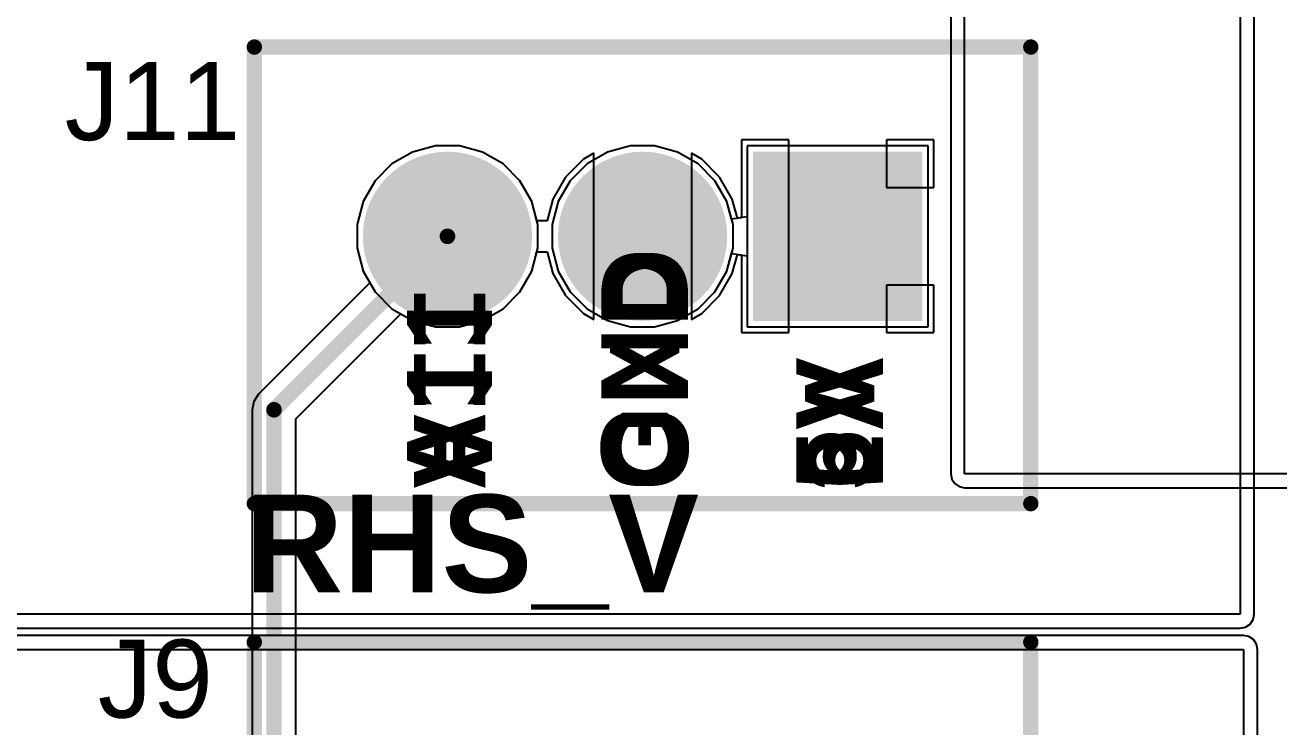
# Model space of a CAD drawing. Header units: inches. Extents: x 0 to 5376, y 0 to 5416.
# Drawn here: x 25.79 to 42.12, y 61.58 to 70.71 of the extents above; entities that cross this region are included whole.
import ezdxf

# ---------------------------------------------------------------- set-up
doc = ezdxf.new("R2010")
doc.units = ezdxf.units.IN
for name, color, linetype in [('Bottom Layer', 5, 'Continuous'), ('Bottom Overlay', 54, 'Continuous'), ('Bottom Solder', 6, 'Continuous'), ('Layer 1', 16, 'Continuous'), ('Layer 2', 76, 'Continuous'), ('Multi-Layer', 9, 'Continuous'), ('Pad Holes', 156, 'Continuous'), ('Top Layer', 1, 'Continuous'), ('Top Overlay', 2, 'Continuous'), ('Top Solder', 216, 'Continuous')]:
    doc.layers.add(name, color=color, linetype=linetype)
doc.styles.add('Arial', font='', dxfattribs={"height": 0.2})
doc.styles.add('Arial_Bold', font='', dxfattribs={"height": 0.2})
doc.styles.get('Arial').set_extended_font_data('Arial')
doc.styles.get('Arial_Bold').set_extended_font_data('Arial', bold=True)

msp = doc.modelspace()

# ---------------------------------------------------------------- hatches: boundary and pattern name
at = {"layer": 'Bottom Layer'}
h = msp.add_hatch(color=5, dxfattribs=at)
edge = h.paths.add_edge_path()
edge.add_arc((31.29049622, 67.96286636), 1.00000054, 0, 360)
h = msp.add_hatch(color=5, dxfattribs=at)
edge = h.paths.add_edge_path()
edge.add_arc((33.83049622, 67.96286636), 1.00000054, 0, 360)
msp.add_hatch(color=5, dxfattribs=at).paths.add_polyline_path([(37.37049676, 66.96286581999999), (35.37049568, 66.96286581999999), (35.37049568, 68.9628669), (37.37049676, 68.9628669)])
at = {"layer": 'Bottom Solder'}
h = msp.add_hatch(color=6, dxfattribs=at)
edge = h.paths.add_edge_path()
edge.add_arc((31.29049622, 67.96286636), 1.10160054, 0, 360)
h = msp.add_hatch(color=6, dxfattribs=at)
edge = h.paths.add_edge_path()
edge.add_arc((33.83049622, 67.96286636), 1.10160054, 0, 360)
msp.add_hatch(color=6, dxfattribs=at).paths.add_polyline_path([(37.47209676, 66.86126582), (35.26889568, 66.86126582), (35.26889568, 69.0644669), (37.47209676, 69.0644669)])
at = {"layer": 'Layer 1'}
h = msp.add_hatch(color=16, dxfattribs=at)
edge = h.paths.add_edge_path()
edge.add_arc((31.29049622, 67.96286636), 1.00000054, 0, 360)
h = msp.add_hatch(color=16, dxfattribs=at)
edge = h.paths.add_edge_path()
edge.add_arc((33.83049622, 67.96286636), 1.00000054, 0, 360)
msp.add_hatch(color=16, dxfattribs=at).paths.add_polyline_path([(37.37049676, 66.96286581999999), (35.37049568, 66.96286581999999), (35.37049568, 68.9628669), (37.37049676, 68.9628669)])
at = {"layer": 'Layer 2'}
h = msp.add_hatch(color=76, dxfattribs=at)
edge = h.paths.add_edge_path()
edge.add_arc((31.29049622, 67.96286636), 1.00000054, 0, 360)
h = msp.add_hatch(color=76, dxfattribs=at)
edge = h.paths.add_edge_path()
edge.add_arc((33.83049622, 67.96286636), 1.00000054, 0, 360)
msp.add_hatch(color=76, dxfattribs=at).paths.add_polyline_path([(37.37049676, 66.96286581999999), (35.37049568, 66.96286581999999), (35.37049568, 68.9628669), (37.37049676, 68.9628669)])
at = {"layer": 'Multi-Layer'}
h = msp.add_hatch(color=9, dxfattribs=at)
edge = h.paths.add_edge_path()
edge.add_arc((31.29049622, 67.96286636), 1.00000054, 0, 360)
h = msp.add_hatch(color=9, dxfattribs=at)
edge = h.paths.add_edge_path()
edge.add_arc((33.83049622, 67.96286636), 1.00000054, 0, 360)
msp.add_hatch(color=9, dxfattribs=at).paths.add_polyline_path([(37.37049676, 66.96286581999999), (35.37049568, 66.96286581999999), (35.37049568, 68.9628669), (37.37049676, 68.9628669)])
at = {"layer": 'Pad Holes'}
h = msp.add_hatch(color=7, dxfattribs=at)
edge = h.paths.add_edge_path()
edge.add_arc((31.29049622, 67.96286636), 0.499999, 0, 360)
h = msp.add_hatch(color=7, dxfattribs=at)
edge = h.paths.add_edge_path()
edge.add_arc((33.83049622, 67.96286636), 0.499999, 0, 360)
h = msp.add_hatch(color=7, dxfattribs=at)
edge = h.paths.add_edge_path()
edge.add_arc((36.37049622, 67.96286636), 0.499999, 0, 360)
at = {"layer": 'Top Layer'}
h = msp.add_hatch(color=1, dxfattribs=at)
edge = h.paths.add_edge_path()
edge.add_arc((31.29049622, 67.96286636), 1.00000054, 0, 360)
h = msp.add_hatch(color=1, dxfattribs=at)
edge = h.paths.add_edge_path()
edge.add_arc((33.83049622, 67.96286636), 1.00000054, 0, 360)
msp.add_hatch(color=1, dxfattribs=at).paths.add_polyline_path([(37.37049676, 66.96286581999999), (35.37049568, 66.96286581999999), (35.37049568, 68.9628669), (37.37049676, 68.9628669)])
at = {"layer": 'Top Solder'}
h = msp.add_hatch(color=216, dxfattribs=at)
edge = h.paths.add_edge_path()
edge.add_arc((31.29049622, 67.96286636), 1.10160054, 0, 360)
h = msp.add_hatch(color=216, dxfattribs=at)
edge = h.paths.add_edge_path()
edge.add_arc((33.83049622, 67.96286636), 1.10160054, 0, 360)
msp.add_hatch(color=216, dxfattribs=at).paths.add_polyline_path([(37.47209676, 66.86126582), (35.26889568, 66.86126582), (35.26889568, 69.0644669), (37.47209676, 69.0644669)])

# ---------------------------------------------------------------- linework, layer by layer
at = {"layer": 'Bottom Layer'}
for p, q in [((38.0238, 64.87159999999999), (38.0238, 77.0128)), ((37.84251766, 76.83151766), (37.84251766, 64.87159999999999)), ((30.83588194, 69.06040035999999), (30.56730996, 68.90534097999999)), ((31.13543684, 69.1406669), (30.83588194, 69.06040035999999)), ((31.4455556, 69.1406669), (31.13543684, 69.1406669)), ((31.7451105, 69.06040035999999), (31.4455556, 69.1406669)), ((32.01368248, 68.90534097999999), (31.7451105, 69.06040035999999)), ((37.54829675999999, 69.1406669), (35.19269568, 69.1406669)), ((35.19269568, 69.1406669), (35.19269568, 68.21484706)), ((37.54829675999999, 66.78506582), (37.54829675999999, 69.1406669)), ((30.56730996, 68.90534097999999), (30.3480216, 68.68605262)), ((32.23297084, 68.68605262), (32.01368248, 68.90534097999999)), ((33.06052316, 68.96631622), (32.82704636, 68.73283942)), ((33.1955013, 69.04424596), (33.06052316, 68.96631622)), ((33.1955013, 67.96286636), (33.1955013, 69.04424596)), ((34.60046928, 68.96631622), (34.4655013, 69.04424088)), ((34.4655013, 69.04424088), (34.4655013, 67.96286636)), ((34.83394608, 68.73283942), (34.60046928, 68.96631622)), ((32.82704636, 68.73283942), (32.66195398, 68.44689129999999)), ((34.99903845999999, 68.44689129999999), (34.83394608, 68.73283942)), ((30.3480216, 68.68605262), (30.19296221999999, 68.41748064)), ((32.38803022, 68.41748064), (32.23297084, 68.68605262)), ((30.19296221999999, 68.41748064), (30.11269568, 68.11792574)), ((32.45531227999999, 68.1663864), (32.38803022, 68.41748064)), ((32.66195398, 68.44689129999999), (32.58679284, 68.1663864)), ((35.06569568, 68.19812624), (34.99903845999999, 68.44689129999999)), ((30.11269568, 68.11792574), (30.11269568, 67.80780698)), ((32.58679284, 68.1663864), (32.45531227999999, 68.1663864)), ((35.19269568, 68.21484706), (35.06569568, 68.19812624)), ((33.1955013, 66.88148676), (33.1955013, 67.96286636)), ((34.4655013, 67.96286636), (34.4655013, 66.88149184)), ((30.11269568, 67.80780698), (30.19296221999999, 67.50825207999999)), ((32.38803022, 67.50825207999999), (32.45531227999999, 67.75934631999999)), ((32.45531227999999, 67.75934631999999), (32.58679284, 67.75934631999999)), ((32.58679284, 67.75934631999999), (32.66195398, 67.47884142)), ((34.99903845999999, 67.47884142), (35.06569568, 67.72760647999999)), ((35.06569568, 67.72760647999999), (35.19269568, 67.71088565999999)), ((35.19269568, 67.71088565999999), (35.19269568, 66.78506582)), ((30.19296221999999, 67.50825207999999), (30.3480216, 67.2396801)), ((32.23297084, 67.2396801), (32.38803022, 67.50825207999999)), ((32.66195398, 67.47884142), (32.82704636, 67.1928933)), ((34.83394608, 67.1928933), (34.99903845999999, 67.47884142)), ((30.3480216, 67.2396801), (30.56730996, 67.02039174)), ((32.01368248, 67.02039174), (32.23297084, 67.2396801)), ((32.82704636, 67.1928933), (33.06052316, 66.9594165)), ((34.60046928, 66.9594165), (34.83394608, 67.1928933)), ((30.56730996, 67.02039174), (30.83588194, 66.86533236)), ((31.7451105, 66.86533236), (32.01368248, 67.02039174)), ((33.06052316, 66.9594165), (33.1955013, 66.88148676)), ((34.4655013, 66.88149184), (34.60046928, 66.9594165)), ((30.83588194, 66.86533236), (31.13543684, 66.78506582)), ((31.13543684, 66.78506582), (31.4455556, 66.78506582)), ((31.4455556, 66.78506582), (31.7451105, 66.86533236)), ((35.19269568, 66.78506582), (37.54829675999999, 66.78506582)), ((37.84251766, 64.87159999999999), (37.85631748, 64.80222751999999)), ((45.6438, 64.87159999999999), (38.0238, 64.87159999999999)), ((37.85631748, 64.80222751999999), (37.89561382, 64.74341382)), ((37.89561382, 64.74341382), (37.95442752, 64.70411748000001)), ((37.95442752, 64.70411748000001), (38.0238, 64.69031765999999)), ((38.0238, 64.69031765999999), (45.6438, 64.69031765999999)), ((41.65599999999999, 62.76688234), (8.23308234, 62.76688234)), ((41.72537248, 62.75308252), (41.65599999999999, 62.76688234)), ((41.78418618, 62.71378617999999), (41.72537248, 62.75308252)), ((41.82348252, 62.65497247999999), (41.78418618, 62.71378617999999)), ((8.0518, 62.58559999999999), (41.65599999999999, 62.58559999999999)), ((41.65599999999999, 62.58559999999999), (41.65599999999999, 53.39079999999999)), ((41.83728233999999, 62.58559999999999), (41.82348252, 62.65497247999999)), ((41.83728233999999, 53.39079999999999), (41.83728233999999, 62.58559999999999))]:
    msp.add_line(p, q, dxfattribs=at)
at = {"layer": 'Layer 1'}
for p, q in [((30.83588194, 69.06040035999999), (30.56730996, 68.90534097999999)), ((31.13543684, 69.1406669), (30.83588194, 69.06040035999999)), ((31.4455556, 69.1406669), (31.13543684, 69.1406669)), ((31.7451105, 69.06040035999999), (31.4455556, 69.1406669)), ((32.01368248, 68.90534097999999), (31.7451105, 69.06040035999999)), ((37.54829675999999, 69.1406669), (35.19269568, 69.1406669)), ((35.19269568, 69.1406669), (35.19269568, 68.21484706)), ((37.54829675999999, 66.78506582), (37.54829675999999, 69.1406669)), ((30.56730996, 68.90534097999999), (30.3480216, 68.68605262)), ((32.23297084, 68.68605262), (32.01368248, 68.90534097999999)), ((33.06052316, 68.96631622), (32.82704636, 68.73283942)), ((33.1955013, 69.04424596), (33.06052316, 68.96631622)), ((33.1955013, 67.96286636), (33.1955013, 69.04424596)), ((34.60046928, 68.96631622), (34.4655013, 69.04424088)), ((34.4655013, 69.04424088), (34.4655013, 67.96286636)), ((34.83394608, 68.73283942), (34.60046928, 68.96631622)), ((32.82704636, 68.73283942), (32.66195398, 68.44689129999999)), ((34.99903845999999, 68.44689129999999), (34.83394608, 68.73283942)), ((30.3480216, 68.68605262), (30.19296221999999, 68.41748064)), ((32.38803022, 68.41748064), (32.23297084, 68.68605262)), ((30.19296221999999, 68.41748064), (30.11269568, 68.11792574)), ((32.45531227999999, 68.1663864), (32.38803022, 68.41748064)), ((32.66195398, 68.44689129999999), (32.58679284, 68.1663864)), ((35.06569568, 68.19812624), (34.99903845999999, 68.44689129999999)), ((30.11269568, 68.11792574), (30.11269568, 67.80780698)), ((32.58679284, 68.1663864), (32.45531227999999, 68.1663864)), ((35.19269568, 68.21484706), (35.06569568, 68.19812624)), ((33.1955013, 66.88148676), (33.1955013, 67.96286636)), ((34.4655013, 67.96286636), (34.4655013, 66.88149184)), ((30.11269568, 67.80780698), (30.19296221999999, 67.50825207999999)), ((32.38803022, 67.50825207999999), (32.45531227999999, 67.75934631999999)), ((32.45531227999999, 67.75934631999999), (32.58679284, 67.75934631999999)), ((32.58679284, 67.75934631999999), (32.66195398, 67.47884142)), ((34.99903845999999, 67.47884142), (35.06569568, 67.72760647999999)), ((35.06569568, 67.72760647999999), (35.19269568, 67.71088565999999)), ((35.19269568, 67.71088565999999), (35.19269568, 66.78506582)), ((30.19296221999999, 67.50825207999999), (30.2808259, 67.35606797999999)), ((32.23297084, 67.2396801), (32.38803022, 67.50825207999999)), ((32.66195398, 67.47884142), (32.82704636, 67.1928933)), ((34.83394608, 67.1928933), (34.99903845999999, 67.47884142)), ((30.2808259, 67.35606797999999), (28.83076276, 65.90600737999999)), ((32.01368248, 67.02039174), (32.23297084, 67.2396801)), ((32.82704636, 67.1928933), (33.06052316, 66.9594165)), ((34.60046928, 66.9594165), (34.83394608, 67.1928933)), ((29.3170737, 65.58656936), (30.68369784, 66.95319604)), ((30.68369784, 66.95319604), (30.83588194, 66.86533236)), ((31.7451105, 66.86533236), (32.01368248, 67.02039174)), ((33.06052316, 66.9594165), (33.1955013, 66.88148676)), ((34.4655013, 66.88149184), (34.60046928, 66.9594165)), ((30.83588194, 66.86533236), (31.13543684, 66.78506582)), ((31.13543684, 66.78506582), (31.4455556, 66.78506582)), ((31.4455556, 66.78506582), (31.7451105, 66.86533236)), ((35.19269568, 66.78506582), (37.54829675999999, 66.78506582)), ((28.76901028, 65.81358694), (28.74732376, 65.70457014)), ((28.83076276, 65.90600737999999), (28.76901028, 65.81358694)), ((28.74732376, 65.70457014), (28.7473263, 65.70455744)), ((28.7473263, 65.70455744), (28.7473263, 59.94401269999999)), ((29.3170737, 60.06200078), (29.3170737, 65.58656936))]:
    msp.add_line(p, q, dxfattribs=at)
at = {"layer": 'Layer 1', "const_width": 0.2032}
for points in [[(29.0322, 65.70457014), (31.29049622, 67.96286636)], [(29.0322, 59.944), (29.0322, 65.70457014)]]:
    msp.add_lwpolyline(points, dxfattribs=at)
at = {"layer": 'Layer 1', "const_width": 0.1016}
for points in [[(31.23969622, 67.96286636, 1), (31.34129622, 67.96286636, 1)], [(28.9814, 65.70457014, 1), (29.083, 65.70457014, 1)], [(28.9814, 65.70457014, 1), (29.083, 65.70457014, 1)]]:
    msp.add_lwpolyline(points, format="xyb", close=True, dxfattribs=at)
at = {"layer": 'Layer 2'}
for p, q in [((30.83588194, 69.06040035999999), (30.56730996, 68.90534097999999)), ((31.13543684, 69.1406669), (30.83588194, 69.06040035999999)), ((31.4455556, 69.1406669), (31.13543684, 69.1406669)), ((31.7451105, 69.06040035999999), (31.4455556, 69.1406669)), ((32.01368248, 68.90534097999999), (31.7451105, 69.06040035999999)), ((33.37588194, 69.06040035999999), (33.10730995999999, 68.90534097999999)), ((33.67543684, 69.1406669), (33.37588194, 69.06040035999999)), ((33.9855556, 69.1406669), (33.67543684, 69.1406669)), ((34.2851105, 69.06040035999999), (33.9855556, 69.1406669)), ((34.55368248, 68.90534097999999), (34.2851105, 69.06040035999999)), ((37.54829675999999, 69.1406669), (35.19269568, 69.1406669)), ((35.19269568, 69.1406669), (35.19269568, 66.78506582)), ((37.54829675999999, 66.78506582), (37.54829675999999, 69.1406669)), ((30.56730996, 68.90534097999999), (30.3480216, 68.68605262)), ((32.23297084, 68.68605262), (32.01368248, 68.90534097999999)), ((33.10730995999999, 68.90534097999999), (32.8880216, 68.68605262)), ((34.77297084, 68.68605262), (34.55368248, 68.90534097999999)), ((30.3480216, 68.68605262), (30.19296221999999, 68.41748064)), ((32.38803022, 68.41748064), (32.23297084, 68.68605262)), ((32.8880216, 68.68605262), (32.73296222, 68.41748064)), ((34.92803022, 68.41748064), (34.77297084, 68.68605262)), ((30.19296221999999, 68.41748064), (30.11269568, 68.11792574)), ((32.46829675999999, 68.11792574), (32.38803022, 68.41748064)), ((32.73296222, 68.41748064), (32.65269568, 68.11792574)), ((35.00829676, 68.11792574), (34.92803022, 68.41748064)), ((30.11269568, 68.11792574), (30.11269568, 67.80780698)), ((32.46829675999999, 67.80780698), (32.46829675999999, 68.11792574)), ((32.65269568, 68.11792574), (32.65269568, 67.80780698)), ((35.00829676, 67.80780698), (35.00829676, 68.11792574)), ((30.11269568, 67.80780698), (30.19296221999999, 67.50825207999999)), ((32.38803022, 67.50825207999999), (32.46829675999999, 67.80780698)), ((32.65269568, 67.80780698), (32.73296222, 67.50825207999999)), ((34.92803022, 67.50825207999999), (35.00829676, 67.80780698)), ((30.19296221999999, 67.50825207999999), (30.3480216, 67.2396801)), ((32.23297084, 67.2396801), (32.38803022, 67.50825207999999)), ((32.73296222, 67.50825207999999), (32.8880216, 67.2396801)), ((34.77297084, 67.2396801), (34.92803022, 67.50825207999999)), ((30.3480216, 67.2396801), (30.56730996, 67.02039174)), ((32.01368248, 67.02039174), (32.23297084, 67.2396801)), ((32.8880216, 67.2396801), (33.10730995999999, 67.02039174)), ((34.55368248, 67.02039174), (34.77297084, 67.2396801)), ((30.56730996, 67.02039174), (30.83588194, 66.86533236)), ((31.7451105, 66.86533236), (32.01368248, 67.02039174)), ((33.10730995999999, 67.02039174), (33.37588194, 66.86533236)), ((34.2851105, 66.86533236), (34.55368248, 67.02039174)), ((30.83588194, 66.86533236), (31.13543684, 66.78506582)), ((31.13543684, 66.78506582), (31.4455556, 66.78506582)), ((31.4455556, 66.78506582), (31.7451105, 66.86533236)), ((33.37588194, 66.86533236), (33.67543684, 66.78506582)), ((33.67543684, 66.78506582), (33.9855556, 66.78506582)), ((33.9855556, 66.78506582), (34.2851105, 66.86533236)), ((35.19269568, 66.78506582), (37.54829675999999, 66.78506582))]:
    msp.add_line(p, q, dxfattribs=at)
at = {"layer": 'Top Layer'}
for p, q in [((41.6105848, 78.0034), (41.6105848, 63.0428)), ((41.79186714, 63.0428), (41.79186714, 74.90328935999999)), ((35.7355013, 69.2168669), (35.11649568, 69.2168669)), ((35.11649568, 69.2168669), (35.11649568, 68.20481405999999)), ((35.7355013, 67.96286636), (35.7355013, 69.2168669)), ((37.62449676, 69.2168669), (37.0055013, 69.2168669)), ((37.0055013, 69.2168669), (37.0055013, 68.59786636)), ((37.62449676, 68.59786636), (37.62449676, 69.2168669)), ((30.83588194, 69.06040035999999), (30.56730996, 68.90534097999999)), ((31.13543684, 69.1406669), (30.83588194, 69.06040035999999)), ((31.4455556, 69.1406669), (31.13543684, 69.1406669)), ((31.7451105, 69.06040035999999), (31.4455556, 69.1406669)), ((32.01368248, 68.90534097999999), (31.7451105, 69.06040035999999)), ((33.37588194, 69.06040035999999), (33.10730995999999, 68.90534097999999)), ((33.67543684, 69.1406669), (33.37588194, 69.06040035999999)), ((33.9855556, 69.1406669), (33.67543684, 69.1406669)), ((34.2851105, 69.06040035999999), (33.9855556, 69.1406669)), ((34.55368248, 68.90534097999999), (34.2851105, 69.06040035999999)), ((30.56730996, 68.90534097999999), (30.3480216, 68.68605262)), ((32.23297084, 68.68605262), (32.01368248, 68.90534097999999)), ((33.10730995999999, 68.90534097999999), (32.8880216, 68.68605262)), ((34.77297084, 68.68605262), (34.55368248, 68.90534097999999)), ((30.3480216, 68.68605262), (30.19296221999999, 68.41748064)), ((32.38803022, 68.41748064), (32.23297084, 68.68605262)), ((32.8880216, 68.68605262), (32.73296222, 68.41748064)), ((34.92803022, 68.41748064), (34.77297084, 68.68605262)), ((37.0055013, 68.59786636), (37.62449676, 68.59786636)), ((30.19296221999999, 68.41748064), (30.11269568, 68.11792574)), ((32.46829675999999, 68.11792574), (32.38803022, 68.41748064)), ((32.73296222, 68.41748064), (32.65269568, 68.11792574)), ((34.98949568, 68.18809323999999), (34.92803022, 68.41748064)), ((30.11269568, 68.11792574), (30.11269568, 67.80780698)), ((32.46829675999999, 67.80780698), (32.46829675999999, 68.11792574)), ((32.65269568, 68.11792574), (32.65269568, 67.80780698)), ((35.11649568, 68.20481405999999), (34.98949568, 68.18809323999999)), ((35.7355013, 66.70886582), (35.7355013, 67.96286636)), ((30.11269568, 67.80780698), (30.19296221999999, 67.50825207999999)), ((32.38803022, 67.50825207999999), (32.46829675999999, 67.80780698)), ((32.65269568, 67.80780698), (32.73296222, 67.50825207999999)), ((34.92803022, 67.50825207999999), (34.98949568, 67.73763948)), ((34.98949568, 67.73763948), (35.11649568, 67.72091866)), ((35.11649568, 67.72091866), (35.11649568, 66.70886582)), ((30.19296221999999, 67.50825207999999), (30.3480216, 67.2396801)), ((32.23297084, 67.2396801), (32.38803022, 67.50825207999999)), ((32.73296222, 67.50825207999999), (32.8880216, 67.2396801)), ((34.77297084, 67.2396801), (34.92803022, 67.50825207999999)), ((37.62449676, 67.32786635999999), (37.0055013, 67.32786635999999)), ((37.0055013, 67.32786635999999), (37.0055013, 66.70886582)), ((37.62449676, 66.70886582), (37.62449676, 67.32786635999999)), ((30.3480216, 67.2396801), (30.56730996, 67.02039174)), ((32.01368248, 67.02039174), (32.23297084, 67.2396801)), ((32.8880216, 67.2396801), (33.10730995999999, 67.02039174)), ((34.55368248, 67.02039174), (34.77297084, 67.2396801)), ((30.56730996, 67.02039174), (30.83588194, 66.86533236)), ((31.7451105, 66.86533236), (32.01368248, 67.02039174)), ((33.10730995999999, 67.02039174), (33.37588194, 66.86533236)), ((34.2851105, 66.86533236), (34.55368248, 67.02039174)), ((30.83588194, 66.86533236), (31.13543684, 66.78506582)), ((31.13543684, 66.78506582), (31.4455556, 66.78506582)), ((31.4455556, 66.78506582), (31.7451105, 66.86533236)), ((33.37588194, 66.86533236), (33.67543684, 66.78506582)), ((33.67543684, 66.78506582), (33.9855556, 66.78506582)), ((33.9855556, 66.78506582), (34.2851105, 66.86533236)), ((35.11649568, 66.70886582), (35.7355013, 66.70886582)), ((37.0055013, 66.70886582), (37.62449676, 66.70886582)), ((41.6105848, 63.0428), (10.6172, 63.0428)), ((41.77806732, 62.97342751999999), (41.79186714, 63.0428)), ((10.79848234, 62.86151766), (41.6105848, 62.86151766)), ((41.6105848, 62.86151766), (41.67995728, 62.87531748)), ((41.67995728, 62.87531748), (41.73877098, 62.91461381999999)), ((41.73877098, 62.91461381999999), (41.77806732, 62.97342751999999))]:
    msp.add_line(p, q, dxfattribs=at)
at = {"layer": 'Top Overlay', "const_width": 0.1999996}
for points in [[(28.77589622, 70.42666636), (38.88509622, 70.42666636)], [(28.77589622, 64.48306636), (28.77589622, 70.42666636)], [(38.88509622, 64.48306636), (38.88509622, 70.42666636)], [(28.77589622, 64.48306636), (38.88509622, 64.48306636)], [(28.77589622, 62.67966636), (38.88509622, 62.67966636)], [(28.77589622, 56.73606636), (28.77589622, 62.67966636)], [(38.88509622, 56.73606636), (38.88509622, 62.67966636)]]:
    msp.add_lwpolyline(points, dxfattribs=at)
at = {"layer": 'Top Overlay', "const_width": 0.0999998}
for points in [[(28.72589632, 70.42666636, 1), (28.82589612, 70.42666636, 1)], [(28.72589632, 70.42666636, 1), (28.82589612, 70.42666636, 1)], [(38.83509632, 70.42666636, 1), (38.93509612, 70.42666636, 1)], [(38.83509632, 70.42666636, 1), (38.93509612, 70.42666636, 1)], [(28.72589632, 64.48306636, 1), (28.82589612, 64.48306636, 1)], [(28.72589632, 64.48306636, 1), (28.82589612, 64.48306636, 1)], [(38.83509632, 64.48306636, 1), (38.93509612, 64.48306636, 1)], [(38.83509632, 64.48306636, 1), (38.93509612, 64.48306636, 1)], [(28.72589632, 62.67966636, 1), (28.82589612, 62.67966636, 1)], [(28.72589632, 62.67966636, 1), (28.82589612, 62.67966636, 1)], [(38.83509632, 62.67966636, 1), (38.93509612, 62.67966636, 1)], [(38.83509632, 62.67966636, 1), (38.93509612, 62.67966636, 1)]]:
    msp.add_lwpolyline(points, format="xyb", close=True, dxfattribs=at)

# ---------------------------------------------------------------- texts
at = {"layer": 'Bottom Overlay', "style": 'Arial_Bold', "text_generation_flag": 2}
for s, p in [('GND', (33.40603428, 64.6529695)), ('A11', (30.85414708, 64.6529695)), ('5V', (35.94603428, 64.6529695))]:
    msp.add_text(s, height=1.016, rotation=270, dxfattribs=at).set_placement(p)
at = {"layer": 'Top Overlay'}
for s, height, style, p in [('J11', 1.016, 'Arial', (26.30628978, 69.2151651)), ('RHS_V', 1.27, 'Arial_Bold', (28.65094346, 63.32890559999999)), ('J9', 1.016, 'Arial', (26.7380085, 61.69676509999999))]:
    msp.add_text(s, height=height, dxfattribs=dict(at, style=style)).set_placement(p)
at = {"layer": 'Top Overlay', "style": 'Arial_Bold'}
for s, p in [('GND', (34.30985772, 64.65297204)), ('A11', (31.78174492, 64.65297204)), ('5V', (36.84985772, 64.65297204))]:
    msp.add_text(s, height=1.016, rotation=90, dxfattribs=at).set_placement(p)

doc.saveas('drawing.dxf')
